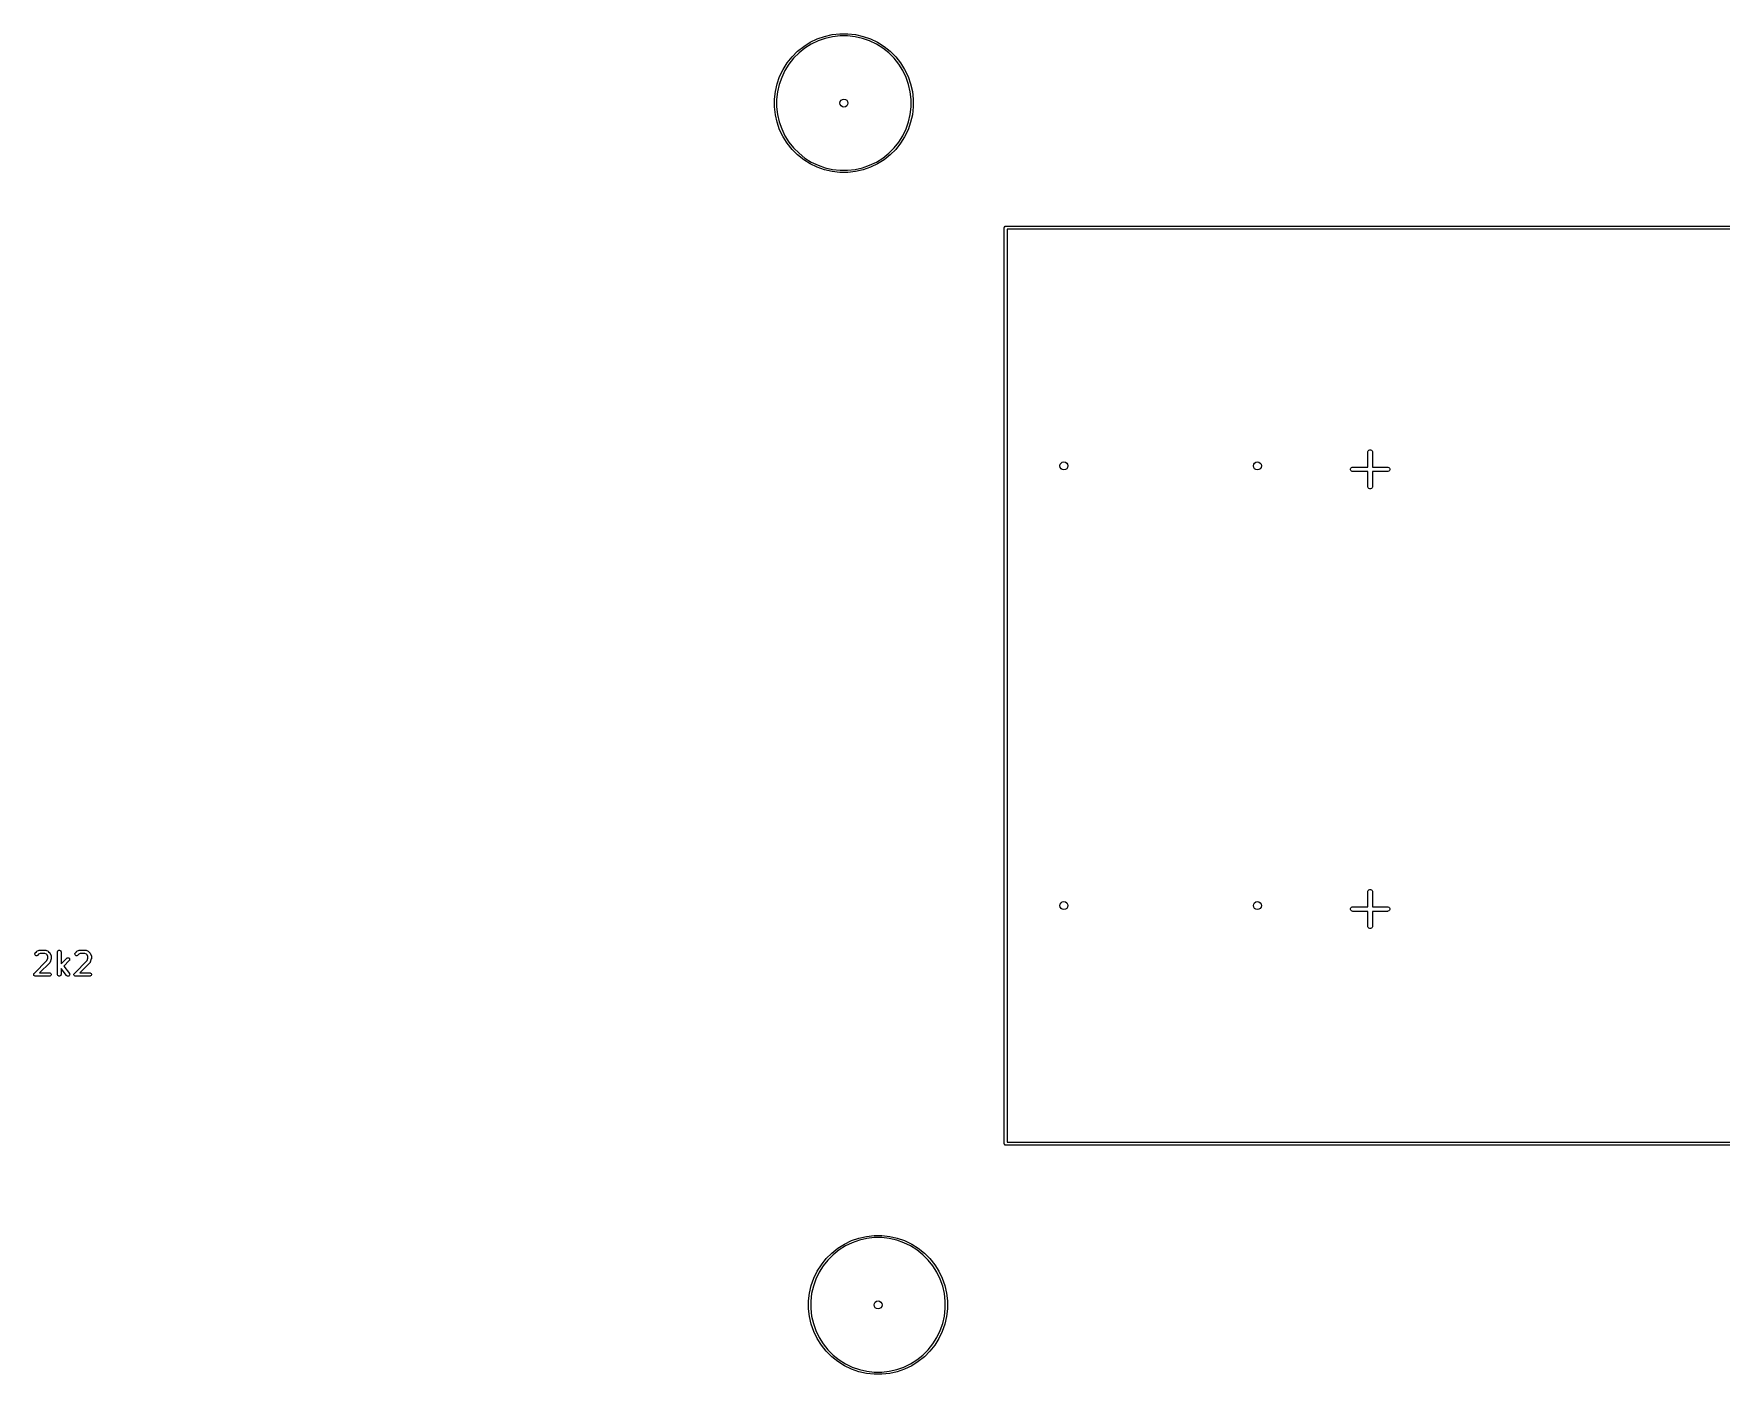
# Model space of a CAD drawing. Header units: inches. Extents: x 4.11 to 10.25, y -6.46 to -1.35.
# Drawn here: x 4.106 to 7.022, y -3.666 to -1.35 of the extents above; entities that cross this region are included whole.
import ezdxf

# ---------------------------------------------------------------- set-up
doc = ezdxf.new("R2010")
doc.units = ezdxf.units.IN
doc.header["$MEASUREMENT"] = 0
doc.layers.add('BLACK', color=250, linetype='CONTINUOUS')

msp = doc.modelspace()

# ---------------------------------------------------------------- linework, layer by layer
at = {"layer": 'BLACK', "linetype": 'CONTINUOUS'}
for p, q in [((5.4366, -1.3717), (5.448, -1.3645)), ((5.4498, -1.3678), (5.4388, -1.3747)), ((5.448, -1.3645), (5.4601, -1.3587)), ((5.4616, -1.3621), (5.4498, -1.3678)), ((5.4601, -1.3587), (5.4728, -1.3542)), ((5.4739, -1.3578), (5.4616, -1.3621)), ((5.4728, -1.3542), (5.486, -1.3512)), ((5.4866, -1.3549), (5.4739, -1.3578)), ((5.486, -1.3512), (5.4993, -1.3497)), ((5.4995, -1.3535), (5.4866, -1.3549)), ((5.4993, -1.3497), (5.5128, -1.3497)), ((5.5126, -1.3535), (5.4995, -1.3535)), ((5.5255, -1.3549), (5.5126, -1.3535)), ((5.5128, -1.3497), (5.5262, -1.3512)), ((5.5383, -1.3578), (5.5255, -1.3549)), ((5.5262, -1.3512), (5.5393, -1.3542)), ((5.5506, -1.3621), (5.5383, -1.3578)), ((5.5393, -1.3542), (5.552, -1.3587)), ((5.5623, -1.3678), (5.5506, -1.3621)), ((5.552, -1.3587), (5.5641, -1.3645)), ((5.5734, -1.3747), (5.5623, -1.3678)), ((5.5641, -1.3645), (5.5755, -1.3717)), ((5.4081, -1.4001), (5.4165, -1.3896)), ((5.4193, -1.3921), (5.4112, -1.4023)), ((5.4165, -1.3896), (5.4261, -1.3801)), ((5.4286, -1.3829), (5.4193, -1.3921)), ((5.4261, -1.3801), (5.4366, -1.3717)), ((5.4388, -1.3747), (5.4286, -1.3829)), ((5.5836, -1.3829), (5.5734, -1.3747)), ((5.5755, -1.3717), (5.5861, -1.3801)), ((5.5928, -1.3921), (5.5836, -1.3829)), ((5.5861, -1.3801), (5.5956, -1.3896)), ((5.6009, -1.4023), (5.5928, -1.3921)), ((5.5956, -1.3896), (5.604, -1.4001)), ((5.3907, -1.4364), (5.3951, -1.4237)), ((5.3986, -1.4251), (5.3943, -1.4374)), ((5.3951, -1.4237), (5.401, -1.4115)), ((5.4043, -1.4133), (5.3986, -1.4251)), ((5.401, -1.4115), (5.4081, -1.4001)), ((5.4112, -1.4023), (5.4043, -1.4133)), ((5.6079, -1.4133), (5.6009, -1.4023)), ((5.604, -1.4001), (5.6111, -1.4115)), ((5.6135, -1.4251), (5.6079, -1.4133)), ((5.6111, -1.4115), (5.617, -1.4237)), ((5.6178, -1.4374), (5.6135, -1.4251)), ((5.617, -1.4237), (5.6214, -1.4364)), ((5.3862, -1.4629), (5.3877, -1.4495)), ((5.3877, -1.4495), (5.3907, -1.4364)), ((5.3914, -1.4501), (5.3899, -1.4631)), ((5.3943, -1.4374), (5.3914, -1.4501)), ((5.6207, -1.4501), (5.6178, -1.4374)), ((5.6222, -1.4631), (5.6207, -1.4501)), ((5.6214, -1.4364), (5.6244, -1.4495)), ((5.6244, -1.4495), (5.6259, -1.4629)), ((5.3862, -1.4631), (5.3862, -1.4629)), ((5.3862, -1.4763), (5.3862, -1.4631)), ((5.3877, -1.4897), (5.3862, -1.4763)), ((5.3899, -1.4631), (5.3899, -1.4761)), ((5.3899, -1.4761), (5.3914, -1.4891)), ((5.6207, -1.4891), (5.6222, -1.4761)), ((5.6222, -1.4761), (5.6222, -1.4631)), ((5.6259, -1.4763), (5.6244, -1.4897)), ((5.6259, -1.4629), (5.6259, -1.4763)), ((5.3907, -1.5028), (5.3877, -1.4897)), ((5.3951, -1.5156), (5.3907, -1.5028)), ((5.3914, -1.4891), (5.3943, -1.5018)), ((5.3943, -1.5018), (5.3986, -1.5141)), ((5.401, -1.5277), (5.3951, -1.5156)), ((5.3986, -1.5141), (5.4043, -1.5259)), ((5.6079, -1.5259), (5.6135, -1.5141)), ((5.617, -1.5156), (5.6111, -1.5277)), ((5.6135, -1.5141), (5.6178, -1.5018)), ((5.6214, -1.5028), (5.617, -1.5156)), ((5.6178, -1.5018), (5.6207, -1.4891)), ((5.6244, -1.4897), (5.6214, -1.5028)), ((5.4081, -1.5391), (5.401, -1.5277)), ((5.4043, -1.5259), (5.4112, -1.5369)), ((5.4165, -1.5496), (5.4081, -1.5391)), ((5.4112, -1.5369), (5.4193, -1.5471)), ((5.5928, -1.5471), (5.6009, -1.5369)), ((5.604, -1.5391), (5.5956, -1.5496)), ((5.6009, -1.5369), (5.6079, -1.5259)), ((5.6111, -1.5277), (5.604, -1.5391)), ((5.4261, -1.5591), (5.4165, -1.5496)), ((5.4193, -1.5471), (5.4286, -1.5563)), ((5.4366, -1.5675), (5.4261, -1.5591)), ((5.4286, -1.5563), (5.4388, -1.5645)), ((5.448, -1.5747), (5.4366, -1.5675)), ((5.4388, -1.5645), (5.4498, -1.5714)), ((5.4498, -1.5714), (5.4616, -1.5771)), ((5.5506, -1.5771), (5.5623, -1.5714)), ((5.5623, -1.5714), (5.5734, -1.5645)), ((5.5755, -1.5675), (5.5641, -1.5747)), ((5.5734, -1.5645), (5.5836, -1.5563)), ((5.5861, -1.5591), (5.5755, -1.5675)), ((5.5836, -1.5563), (5.5928, -1.5471)), ((5.5956, -1.5496), (5.5861, -1.5591)), ((5.4601, -1.5805), (5.448, -1.5747)), ((5.4728, -1.585), (5.4601, -1.5805)), ((5.4616, -1.5771), (5.4739, -1.5814)), ((5.486, -1.588), (5.4728, -1.585)), ((5.4739, -1.5814), (5.4866, -1.5843)), ((5.4993, -1.5895), (5.486, -1.588)), ((5.4866, -1.5843), (5.4995, -1.5857)), ((5.5128, -1.5895), (5.4993, -1.5895)), ((5.4995, -1.5857), (5.5126, -1.5857)), ((5.5126, -1.5857), (5.5255, -1.5843)), ((5.5262, -1.588), (5.5128, -1.5895)), ((5.5255, -1.5843), (5.5383, -1.5814)), ((5.5393, -1.585), (5.5262, -1.588)), ((5.5383, -1.5814), (5.5506, -1.5771)), ((5.552, -1.5805), (5.5393, -1.585)), ((5.5641, -1.5747), (5.552, -1.5805)), ((5.7833, -1.6848), (5.7835, -1.6839)), ((5.7833, -3.2679), (5.7833, -1.6848)), ((5.7835, -1.6839), (5.7849, -1.6825)), ((5.7849, -1.6825), (5.7858, -1.6823)), ((5.7858, -1.6823), (8.8449, -1.6823)), ((5.7883, -1.6873), (5.7883, -3.2654)), ((8.8424, -1.6873), (5.7883, -1.6873)), ((6.4121, -2.0703), (6.4132, -2.0692)), ((6.4132, -2.0692), (6.4146, -2.0686)), ((6.4146, -2.0686), (6.4161, -2.0686)), ((6.4161, -2.0686), (6.4175, -2.0692)), ((6.4175, -2.0692), (6.4186, -2.0703)), ((6.3821, -2.1003), (6.3832, -2.0992)), ((6.3832, -2.0992), (6.3846, -2.0986)), ((6.3846, -2.0986), (6.3854, -2.0985)), ((6.3854, -2.0985), (6.4114, -2.0985)), ((6.4114, -2.0725), (6.4115, -2.0717)), ((6.4114, -2.0985), (6.4114, -2.0725)), ((6.4115, -2.0717), (6.4121, -2.0703)), ((6.4186, -2.0703), (6.4192, -2.0717)), ((6.4192, -2.0717), (6.4193, -2.0725)), ((6.4193, -2.0725), (6.4193, -2.0985)), ((6.4193, -2.0985), (6.4454, -2.0985)), ((6.4454, -2.0985), (6.4461, -2.0986)), ((6.4461, -2.0986), (6.4475, -2.0992)), ((6.4475, -2.0992), (6.4486, -2.1003)), ((6.3815, -2.1017), (6.3821, -2.1003)), ((6.3815, -2.1032), (6.3815, -2.1017)), ((6.3821, -2.1047), (6.3815, -2.1032)), ((6.3832, -2.1058), (6.3821, -2.1047)), ((6.3846, -2.1063), (6.3832, -2.1058)), ((6.3854, -2.1064), (6.3846, -2.1063)), ((6.4114, -2.1064), (6.3854, -2.1064)), ((6.4114, -2.1325), (6.4114, -2.1064)), ((6.4454, -2.1064), (6.4193, -2.1064)), ((6.4193, -2.1064), (6.4193, -2.1325)), ((6.4461, -2.1063), (6.4454, -2.1064)), ((6.4475, -2.1058), (6.4461, -2.1063)), ((6.4486, -2.1047), (6.4475, -2.1058)), ((6.4486, -2.1003), (6.4492, -2.1017)), ((6.4492, -2.1032), (6.4486, -2.1047)), ((6.4492, -2.1017), (6.4492, -2.1032)), ((6.4115, -2.1332), (6.4114, -2.1325)), ((6.4121, -2.1347), (6.4115, -2.1332)), ((6.4132, -2.1357), (6.4121, -2.1347)), ((6.4146, -2.1363), (6.4132, -2.1357)), ((6.4161, -2.1363), (6.4146, -2.1363)), ((6.4175, -2.1357), (6.4161, -2.1363)), ((6.4186, -2.1347), (6.4175, -2.1357)), ((6.4192, -2.1332), (6.4186, -2.1347)), ((6.4193, -2.1325), (6.4192, -2.1332)), ((6.4114, -2.8323), (6.4115, -2.8316)), ((6.4114, -2.8584), (6.4114, -2.8323)), ((6.4115, -2.8316), (6.4121, -2.8301)), ((6.4121, -2.8301), (6.4132, -2.8291)), ((6.4132, -2.8291), (6.4146, -2.8285)), ((6.4146, -2.8285), (6.4161, -2.8285)), ((6.4161, -2.8285), (6.4175, -2.8291)), ((6.4175, -2.8291), (6.4186, -2.8301)), ((6.4186, -2.8301), (6.4192, -2.8316)), ((6.4192, -2.8316), (6.4193, -2.8323)), ((6.4193, -2.8323), (6.4193, -2.8584)), ((6.3815, -2.8616), (6.3821, -2.8601)), ((6.3815, -2.8631), (6.3815, -2.8616)), ((6.3821, -2.8645), (6.3815, -2.8631)), ((6.3821, -2.8601), (6.3832, -2.859)), ((6.3832, -2.8656), (6.3821, -2.8645)), ((6.3832, -2.859), (6.3846, -2.8585)), ((6.3846, -2.8662), (6.3832, -2.8656)), ((6.3846, -2.8585), (6.3854, -2.8584)), ((6.3854, -2.8663), (6.3846, -2.8662)), ((6.3854, -2.8584), (6.4114, -2.8584)), ((6.4114, -2.8663), (6.3854, -2.8663)), ((6.4114, -2.8923), (6.4114, -2.8663)), ((6.4193, -2.8584), (6.4454, -2.8584)), ((6.4454, -2.8663), (6.4193, -2.8663)), ((6.4193, -2.8663), (6.4193, -2.8923)), ((6.4454, -2.8584), (6.4461, -2.8585)), ((6.4461, -2.8662), (6.4454, -2.8663)), ((6.4461, -2.8585), (6.4475, -2.859)), ((6.4475, -2.8656), (6.4461, -2.8662)), ((6.4475, -2.859), (6.4486, -2.8601)), ((6.4486, -2.8645), (6.4475, -2.8656)), ((6.4486, -2.8601), (6.4492, -2.8616)), ((6.4492, -2.8631), (6.4486, -2.8645)), ((6.4492, -2.8616), (6.4492, -2.8631)), ((6.4115, -2.8931), (6.4114, -2.8923)), ((6.4121, -2.8945), (6.4115, -2.8931)), ((6.4132, -2.8956), (6.4121, -2.8945)), ((6.4146, -2.8962), (6.4132, -2.8956)), ((6.4161, -2.8962), (6.4146, -2.8962)), ((6.4175, -2.8956), (6.4161, -2.8962)), ((6.4186, -2.8945), (6.4175, -2.8956)), ((6.4192, -2.8931), (6.4186, -2.8945)), ((6.4193, -2.8923), (6.4192, -2.8931)), ((4.1082, -2.9394), (4.1086, -2.9383)), ((4.1082, -2.9405), (4.1082, -2.9394)), ((4.1086, -2.9416), (4.1082, -2.9405)), ((4.1086, -2.9383), (4.109, -2.9379)), ((4.1094, -2.9424), (4.1086, -2.9416)), ((4.109, -2.9379), (4.1108, -2.936)), ((4.1105, -2.9429), (4.1094, -2.9424)), ((4.1116, -2.9429), (4.1105, -2.9429)), ((4.1108, -2.936), (4.1111, -2.9358)), ((4.1111, -2.9358), (4.1112, -2.9357)), ((4.1111, -2.9358), (4.1111, -2.9358)), ((4.1112, -2.9357), (4.1113, -2.9356)), ((4.1113, -2.9356), (4.1114, -2.9356)), ((4.1114, -2.9356), (4.1116, -2.9354)), ((4.1116, -2.9354), (4.1154, -2.9336)), ((4.1127, -2.9424), (4.1116, -2.9429)), ((4.1131, -2.9421), (4.1127, -2.9424)), ((4.1147, -2.9405), (4.1131, -2.9421)), ((4.1174, -2.9392), (4.1147, -2.9405)), ((4.1154, -2.9336), (4.1159, -2.9334)), ((4.1159, -2.9334), (4.116, -2.9334)), ((4.116, -2.9334), (4.1161, -2.9333)), ((4.1161, -2.9333), (4.1167, -2.9333)), ((4.1167, -2.9333), (4.1261, -2.9333)), ((4.1254, -2.9392), (4.1174, -2.9392)), ((4.1281, -2.9405), (4.1254, -2.9392)), ((4.1261, -2.9333), (4.1266, -2.9333)), ((4.1266, -2.9333), (4.1267, -2.9334)), ((4.1267, -2.9334), (4.1268, -2.9334)), ((4.1268, -2.9334), (4.1274, -2.9336)), ((4.1274, -2.9336), (4.1311, -2.9354)), ((4.1293, -2.9417), (4.1281, -2.9405)), ((4.1306, -2.9444), (4.1293, -2.9417)), ((4.1306, -2.947), (4.1306, -2.9444)), ((4.1311, -2.9354), (4.1314, -2.9356)), ((4.1314, -2.9356), (4.1314, -2.9356)), ((4.1314, -2.9356), (4.1315, -2.9357)), ((4.1315, -2.9357), (4.1316, -2.9358)), ((4.1316, -2.9358), (4.1317, -2.9358)), ((4.1317, -2.9358), (4.1319, -2.936)), ((4.1319, -2.936), (4.1338, -2.9379)), ((4.1338, -2.9379), (4.134, -2.9381)), ((4.134, -2.9381), (4.134, -2.9382)), ((4.134, -2.9382), (4.1341, -2.9382)), ((4.1341, -2.9382), (4.1341, -2.9383)), ((4.1341, -2.9383), (4.1342, -2.9384)), ((4.1342, -2.9384), (4.1343, -2.9386)), ((4.1343, -2.9386), (4.1362, -2.9424)), ((4.1362, -2.9424), (4.1364, -2.9429)), ((4.1364, -2.9429), (4.1364, -2.943)), ((4.1364, -2.943), (4.1364, -2.9431)), ((4.1364, -2.9431), (4.1365, -2.9437)), ((4.1365, -2.9437), (4.1365, -2.9475)), ((4.1475, -2.9356), (4.148, -2.9346)), ((4.1475, -2.9362), (4.1475, -2.9356)), ((4.1475, -2.9756), (4.1475, -2.9362)), ((4.148, -2.9346), (4.1488, -2.9338)), ((4.1488, -2.9338), (4.1499, -2.9333)), ((4.1499, -2.9333), (4.151, -2.9333)), ((4.151, -2.9333), (4.1521, -2.9338)), ((4.1521, -2.9338), (4.1529, -2.9346)), ((4.1529, -2.9346), (4.1533, -2.9356)), ((4.1533, -2.9356), (4.1534, -2.9362)), ((4.1534, -2.9362), (4.1534, -2.9572)), ((4.1775, -2.9394), (4.178, -2.9383)), ((4.1775, -2.9405), (4.1775, -2.9394)), ((4.178, -2.9416), (4.1775, -2.9405)), ((4.178, -2.9383), (4.1783, -2.9379)), ((4.1788, -2.9424), (4.178, -2.9416)), ((4.1783, -2.9379), (4.1802, -2.936)), ((4.1798, -2.9429), (4.1788, -2.9424)), ((4.181, -2.9429), (4.1798, -2.9429)), ((4.1802, -2.936), (4.1804, -2.9358)), ((4.1804, -2.9358), (4.1805, -2.9358)), ((4.1805, -2.9358), (4.1806, -2.9357)), ((4.1806, -2.9357), (4.1807, -2.9356)), ((4.1807, -2.9356), (4.181, -2.9354)), ((4.1807, -2.9356), (4.1807, -2.9356)), ((4.181, -2.9354), (4.1847, -2.9336)), ((4.1821, -2.9424), (4.181, -2.9429)), ((4.1825, -2.9421), (4.1821, -2.9424)), ((4.184, -2.9405), (4.1825, -2.9421)), ((4.1867, -2.9392), (4.184, -2.9405)), ((4.1847, -2.9336), (4.1853, -2.9334)), ((4.1853, -2.9334), (4.1854, -2.9334)), ((4.1854, -2.9334), (4.1855, -2.9333)), ((4.1855, -2.9333), (4.186, -2.9333)), ((4.186, -2.9333), (4.1954, -2.9333)), ((4.1947, -2.9392), (4.1867, -2.9392)), ((4.1974, -2.9405), (4.1947, -2.9392)), ((4.1954, -2.9333), (4.196, -2.9333)), ((4.196, -2.9333), (4.1961, -2.9334)), ((4.1961, -2.9334), (4.1962, -2.9334)), ((4.1962, -2.9334), (4.1967, -2.9336)), ((4.1967, -2.9336), (4.2005, -2.9354)), ((4.1986, -2.9417), (4.1974, -2.9405)), ((4.2, -2.9444), (4.1986, -2.9417)), ((4.2, -2.947), (4.2, -2.9444)), ((4.2005, -2.9354), (4.2007, -2.9356)), ((4.2007, -2.9356), (4.2008, -2.9356)), ((4.2008, -2.9356), (4.2009, -2.9357)), ((4.2009, -2.9357), (4.201, -2.9358)), ((4.201, -2.9358), (4.201, -2.9358)), ((4.201, -2.9358), (4.2013, -2.936)), ((4.2013, -2.936), (4.2031, -2.9379)), ((4.2031, -2.9379), (4.2033, -2.9381)), ((4.2033, -2.9381), (4.2034, -2.9382)), ((4.2034, -2.9382), (4.2034, -2.9382)), ((4.2034, -2.9382), (4.2035, -2.9383)), ((4.2035, -2.9383), (4.2035, -2.9384)), ((4.2035, -2.9384), (4.2037, -2.9386)), ((4.2037, -2.9386), (4.2056, -2.9424)), ((4.2056, -2.9424), (4.2058, -2.9429)), ((4.2058, -2.9429), (4.2058, -2.943)), ((4.2058, -2.943), (4.2058, -2.9431)), ((4.2058, -2.9431), (4.2059, -2.9437)), ((4.2059, -2.9437), (4.2059, -2.9475)), ((4.1063, -2.975), (4.1067, -2.9739)), ((4.1067, -2.9739), (4.1071, -2.9735)), ((4.1071, -2.9735), (4.1291, -2.9515)), ((4.1338, -2.9552), (4.1163, -2.9726)), ((4.1163, -2.9726), (4.1336, -2.9726)), ((4.1291, -2.9515), (4.1306, -2.947)), ((4.1336, -2.9726), (4.1341, -2.9727)), ((4.1341, -2.9547), (4.1338, -2.9552)), ((4.1342, -2.9546), (4.1341, -2.9547)), ((4.1341, -2.9727), (4.1352, -2.9731)), ((4.1345, -2.954), (4.1342, -2.9545)), ((4.1342, -2.9545), (4.1342, -2.9546)), ((4.1364, -2.9484), (4.1345, -2.954)), ((4.1352, -2.9731), (4.136, -2.9739)), ((4.136, -2.9739), (4.1364, -2.975)), ((4.1365, -2.9479), (4.1364, -2.948)), ((4.1364, -2.948), (4.1364, -2.9481)), ((4.1364, -2.9481), (4.1364, -2.9484)), ((4.1365, -2.9475), (4.1365, -2.9478)), ((4.1365, -2.9478), (4.1365, -2.9478)), ((4.1365, -2.9478), (4.1365, -2.9479)), ((4.1534, -2.9572), (4.1633, -2.9472)), ((4.1539, -2.9651), (4.1534, -2.9656)), ((4.1534, -2.9656), (4.1534, -2.9756)), ((4.1631, -2.9774), (4.1539, -2.9651)), ((4.1675, -2.9514), (4.1581, -2.9609)), ((4.1581, -2.9609), (4.1678, -2.9738)), ((4.1633, -2.9472), (4.1638, -2.9469)), ((4.1638, -2.9469), (4.1648, -2.9464)), ((4.1648, -2.9464), (4.166, -2.9464)), ((4.166, -2.9464), (4.1671, -2.9469)), ((4.1671, -2.9469), (4.1679, -2.9477)), ((4.1679, -2.951), (4.1675, -2.9514)), ((4.1678, -2.9738), (4.1681, -2.9743)), ((4.1679, -2.9477), (4.1683, -2.9488)), ((4.1683, -2.9499), (4.1679, -2.951)), ((4.1683, -2.9488), (4.1683, -2.9499)), ((4.1757, -2.975), (4.1761, -2.9739)), ((4.1761, -2.9739), (4.1765, -2.9735)), ((4.1765, -2.9735), (4.1985, -2.9515)), ((4.2031, -2.9552), (4.1857, -2.9726)), ((4.1857, -2.9726), (4.2029, -2.9726)), ((4.1985, -2.9515), (4.2, -2.947)), ((4.2029, -2.9726), (4.2035, -2.9727)), ((4.2035, -2.9547), (4.2031, -2.9552)), ((4.2036, -2.9545), (4.2035, -2.9546)), ((4.2035, -2.9546), (4.2035, -2.9547)), ((4.2035, -2.9727), (4.2046, -2.9731)), ((4.2038, -2.954), (4.2036, -2.9545)), ((4.2057, -2.9484), (4.2038, -2.954)), ((4.2046, -2.9731), (4.2054, -2.9739)), ((4.2054, -2.9739), (4.2058, -2.975)), ((4.2058, -2.9481), (4.2057, -2.9484)), ((4.2059, -2.9475), (4.2058, -2.9478)), ((4.2058, -2.9478), (4.2058, -2.9478)), ((4.2058, -2.9478), (4.2058, -2.9479)), ((4.2058, -2.9479), (4.2058, -2.948)), ((4.2058, -2.948), (4.2058, -2.9481)), ((4.1063, -2.9762), (4.1063, -2.975)), ((4.1067, -2.9772), (4.1063, -2.9762)), ((4.1075, -2.978), (4.1067, -2.9772)), ((4.1086, -2.9785), (4.1075, -2.978)), ((4.1092, -2.9785), (4.1086, -2.9785)), ((4.1336, -2.9785), (4.1092, -2.9785)), ((4.1341, -2.9785), (4.1336, -2.9785)), ((4.1352, -2.978), (4.1341, -2.9785)), ((4.136, -2.9772), (4.1352, -2.978)), ((4.1364, -2.9762), (4.136, -2.9772)), ((4.1364, -2.975), (4.1364, -2.9762)), ((4.1475, -2.9762), (4.1475, -2.9756)), ((4.148, -2.9772), (4.1475, -2.9762)), ((4.1488, -2.978), (4.148, -2.9772)), ((4.1499, -2.9785), (4.1488, -2.978)), ((4.151, -2.9785), (4.1499, -2.9785)), ((4.1521, -2.978), (4.151, -2.9785)), ((4.1529, -2.9772), (4.1521, -2.978)), ((4.1533, -2.9762), (4.1529, -2.9772)), ((4.1534, -2.9756), (4.1533, -2.9762)), ((4.1635, -2.9778), (4.1631, -2.9774)), ((4.1644, -2.9784), (4.1635, -2.9778)), ((4.1656, -2.9785), (4.1644, -2.9784)), ((4.1667, -2.9782), (4.1656, -2.9785)), ((4.1676, -2.9776), (4.1667, -2.9782)), ((4.1682, -2.9766), (4.1676, -2.9776)), ((4.1681, -2.9743), (4.1684, -2.9754)), ((4.1684, -2.9754), (4.1682, -2.9766)), ((4.1757, -2.9762), (4.1757, -2.975)), ((4.1761, -2.9772), (4.1757, -2.9762)), ((4.1769, -2.978), (4.1761, -2.9772)), ((4.178, -2.9785), (4.1769, -2.978)), ((4.1785, -2.9785), (4.178, -2.9785)), ((4.2029, -2.9785), (4.1785, -2.9785)), ((4.2035, -2.9785), (4.2029, -2.9785)), ((4.2046, -2.978), (4.2035, -2.9785)), ((4.2054, -2.9772), (4.2046, -2.978)), ((4.2058, -2.9762), (4.2054, -2.9772)), ((4.2058, -2.975), (4.2058, -2.9762)), ((5.7883, -3.2654), (8.8424, -3.2654)), ((5.7835, -3.2689), (5.7833, -3.2679)), ((5.7849, -3.2702), (5.7835, -3.2689)), ((5.7858, -3.2704), (5.7849, -3.2702)), ((8.8449, -3.2704), (5.7858, -3.2704)), ((5.507, -3.4413), (5.5192, -3.4354)), ((5.5206, -3.4389), (5.5089, -3.4446)), ((5.5192, -3.4354), (5.5319, -3.431)), ((5.5329, -3.4346), (5.5206, -3.4389)), ((5.5319, -3.431), (5.545, -3.428)), ((5.5456, -3.4317), (5.5329, -3.4346)), ((5.545, -3.428), (5.5584, -3.4265)), ((5.5586, -3.4302), (5.5456, -3.4317)), ((5.5584, -3.4265), (5.5719, -3.4265)), ((5.5716, -3.4302), (5.5586, -3.4302)), ((5.5846, -3.4317), (5.5716, -3.4302)), ((5.5719, -3.4265), (5.5852, -3.428)), ((5.5973, -3.4346), (5.5846, -3.4317)), ((5.5852, -3.428), (5.5984, -3.431)), ((5.6096, -3.4389), (5.5973, -3.4346)), ((5.5984, -3.431), (5.6111, -3.4354)), ((5.6214, -3.4446), (5.6096, -3.4389)), ((5.6111, -3.4354), (5.6232, -3.4413)), ((5.4672, -3.4769), (5.4756, -3.4664)), ((5.4784, -3.4689), (5.4703, -3.4791)), ((5.4756, -3.4664), (5.4851, -3.4568)), ((5.4876, -3.4596), (5.4784, -3.4689)), ((5.4851, -3.4568), (5.4956, -3.4485)), ((5.4978, -3.4515), (5.4876, -3.4596)), ((5.4956, -3.4485), (5.507, -3.4413)), ((5.5089, -3.4446), (5.4978, -3.4515)), ((5.6324, -3.4515), (5.6214, -3.4446)), ((5.6232, -3.4413), (5.6346, -3.4485)), ((5.6426, -3.4596), (5.6324, -3.4515)), ((5.6346, -3.4485), (5.6451, -3.4568)), ((5.6518, -3.4689), (5.6426, -3.4596)), ((5.6451, -3.4568), (5.6546, -3.4664)), ((5.66, -3.4791), (5.6518, -3.4689)), ((5.6546, -3.4664), (5.663, -3.4769)), ((5.4542, -3.5004), (5.46, -3.4883)), ((5.4633, -3.4901), (5.4577, -3.5019)), ((5.46, -3.4883), (5.4672, -3.4769)), ((5.4703, -3.4791), (5.4633, -3.4901)), ((5.6669, -3.4901), (5.66, -3.4791)), ((5.663, -3.4769), (5.6702, -3.4883)), ((5.6726, -3.5019), (5.6669, -3.4901)), ((5.6702, -3.4883), (5.676, -3.5004)), ((5.4452, -3.5396), (5.4467, -3.5263)), ((5.4467, -3.5263), (5.4497, -3.5131)), ((5.4504, -3.5269), (5.449, -3.5399)), ((5.4497, -3.5131), (5.4542, -3.5004)), ((5.4533, -3.5142), (5.4504, -3.5269)), ((5.4577, -3.5019), (5.4533, -3.5142)), ((5.6769, -3.5142), (5.6726, -3.5019)), ((5.676, -3.5004), (5.6805, -3.5131)), ((5.6798, -3.5269), (5.6769, -3.5142)), ((5.6812, -3.5399), (5.6798, -3.5269)), ((5.6805, -3.5131), (5.6835, -3.5263)), ((5.6835, -3.5263), (5.685, -3.5396)), ((5.4452, -3.5399), (5.4452, -3.5396)), ((5.4452, -3.5531), (5.4452, -3.5399)), ((5.4467, -3.5665), (5.4452, -3.5531)), ((5.449, -3.5399), (5.449, -3.5529)), ((5.449, -3.5529), (5.4504, -3.5659)), ((5.6798, -3.5659), (5.6812, -3.5529)), ((5.6812, -3.5529), (5.6812, -3.5399)), ((5.685, -3.5531), (5.6835, -3.5665)), ((5.685, -3.5396), (5.685, -3.5531)), ((5.4497, -3.5796), (5.4467, -3.5665)), ((5.4542, -3.5923), (5.4497, -3.5796)), ((5.4504, -3.5659), (5.4533, -3.5786)), ((5.4533, -3.5786), (5.4577, -3.5909)), ((5.6726, -3.5909), (5.6769, -3.5786)), ((5.6805, -3.5796), (5.676, -3.5923)), ((5.6769, -3.5786), (5.6798, -3.5659)), ((5.6835, -3.5665), (5.6805, -3.5796)), ((5.46, -3.6045), (5.4542, -3.5923)), ((5.4577, -3.5909), (5.4633, -3.6026)), ((5.4672, -3.6159), (5.46, -3.6045)), ((5.4633, -3.6026), (5.4703, -3.6137)), ((5.4703, -3.6137), (5.4784, -3.6239)), ((5.6518, -3.6239), (5.66, -3.6137)), ((5.66, -3.6137), (5.6669, -3.6026)), ((5.6702, -3.6045), (5.663, -3.6159)), ((5.6669, -3.6026), (5.6726, -3.5909)), ((5.676, -3.5923), (5.6702, -3.6045)), ((5.4756, -3.6264), (5.4672, -3.6159)), ((5.4851, -3.6359), (5.4756, -3.6264)), ((5.4784, -3.6239), (5.4876, -3.6331)), ((5.4956, -3.6443), (5.4851, -3.6359)), ((5.4876, -3.6331), (5.4978, -3.6412)), ((5.507, -3.6515), (5.4956, -3.6443)), ((5.4978, -3.6412), (5.5089, -3.6482)), ((5.6214, -3.6482), (5.6324, -3.6412)), ((5.6346, -3.6443), (5.6232, -3.6515)), ((5.6324, -3.6412), (5.6426, -3.6331)), ((5.6451, -3.6359), (5.6346, -3.6443)), ((5.6426, -3.6331), (5.6518, -3.6239)), ((5.6546, -3.6264), (5.6451, -3.6359)), ((5.663, -3.6159), (5.6546, -3.6264)), ((5.5192, -3.6573), (5.507, -3.6515)), ((5.5089, -3.6482), (5.5206, -3.6538)), ((5.5319, -3.6618), (5.5192, -3.6573)), ((5.5206, -3.6538), (5.5329, -3.6581)), ((5.545, -3.6647), (5.5319, -3.6618)), ((5.5329, -3.6581), (5.5456, -3.661)), ((5.5584, -3.6663), (5.545, -3.6647)), ((5.5456, -3.661), (5.5586, -3.6625)), ((5.5719, -3.6663), (5.5584, -3.6663)), ((5.5586, -3.6625), (5.5716, -3.6625)), ((5.5716, -3.6625), (5.5846, -3.661)), ((5.5852, -3.6647), (5.5719, -3.6663)), ((5.5846, -3.661), (5.5973, -3.6581)), ((5.5984, -3.6618), (5.5852, -3.6647)), ((5.5973, -3.6581), (5.6096, -3.6538)), ((5.6111, -3.6573), (5.5984, -3.6618)), ((5.6096, -3.6538), (5.6214, -3.6482)), ((5.6232, -3.6515), (5.6111, -3.6573))]:
    msp.add_line(p, q, dxfattribs=at)
at = {"layer": 'BLACK'}
for centre in [(5.5061, -1.4696), (5.5061, -1.4696), (5.8862, -2.0965), (5.8862, -2.0965), (6.2205, -2.0965), (6.2205, -2.0965), (5.8862, -2.8563), (5.8862, -2.8563), (6.2205, -2.8563), (6.2205, -2.8563), (5.5651, -3.5464), (5.5651, -3.5464)]:
    msp.add_circle(centre, 0.00689, dxfattribs=at)

doc.saveas('drawing.dxf')
